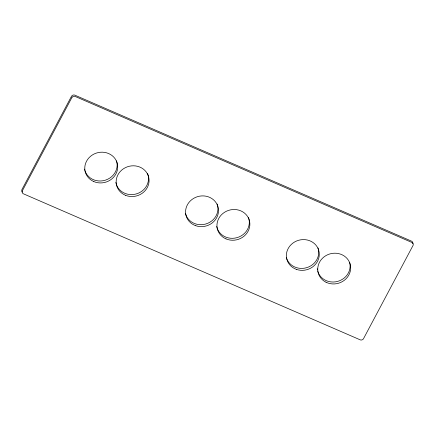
<?xml version="1.0" encoding="UTF-8"?>
<svg xmlns="http://www.w3.org/2000/svg" width="435" height="435" viewBox="0 0 435 435"><rect width="100%" height="100%" fill="white"/><g stroke="black" fill="none" stroke-linecap="round" stroke-linejoin="round"><path stroke-width="0.65" d="M217.152 204.004A16.552 15.279 -15.8 0 1 205.842 223.981A16.552 15.279 -15.8 0 1 185.435 213.378M147.606 173.538A16.552 15.279 -15.8 0 1 136.15 193.966A16.552 15.279 -15.8 0 1 115.83 182.363M412.831 243.725A2.615 2.414 -15.8 0 0 411.466 241.115L74.918 95.189A2.615 2.414 -15.8 0 0 71.427 96.396L22.027 189.383A2.615 2.414 -15.8 0 0 22.375 192.042M248.51 217.543A16.552 15.279 -15.8 0 1 236.955 237.668A16.552 15.279 -15.8 0 1 216.684 226.412M318.007 247.896A16.552 15.279 -15.8 0 1 306.778 267.645A16.552 15.279 -15.8 0 1 286.35 257.536M116.542 160.863A16.552 15.279 -15.8 0 1 105.477 180.144A16.552 15.279 -15.8 0 1 85.048 171.026M84.841 170.395A16.552 15.279 -15.8 0 1 84.51 169.101M349.702 262.571A16.552 15.279 -15.8 0 1 337.696 281.385A16.552 15.279 -15.8 0 1 317.789 271.358M317.468 270.064A16.552 15.279 -15.8 0 1 317.273 268.738M71.965 97.402L22.256 190.965A2.615 2.414 -15.8 0 0 23.245 193.733L360.392 339.92A2.615 2.414 -15.8 0 0 363.399 338.887L413.109 245.324A2.615 2.414 -15.8 0 0 412.119 242.556L74.972 96.369A2.615 2.414 -15.8 0 0 71.965 97.402M195.826 225.743A16.552 15.279 -15.8 0 0 218.337 208.528A16.552 15.279 -15.8 0 0 191.927 199.529A16.552 15.279 -15.8 0 0 195.826 225.743M125.492 195.299A16.552 15.279 -15.8 0 0 149.036 179.361A16.552 15.279 -15.8 0 0 123.333 168.845A16.552 15.279 -15.8 0 0 125.492 195.299M225.977 238.875A16.552 15.279 -15.8 0 0 249.848 223.389A16.552 15.279 -15.8 0 0 224.411 212.362A16.552 15.279 -15.8 0 0 225.977 238.875M296.42 269.379A16.552 15.279 -15.8 0 0 319.159 252.43A16.552 15.279 -15.8 0 0 292.891 243.105A16.552 15.279 -15.8 0 0 296.42 269.379M93.802 181.564A16.552 15.279 -15.8 0 0 117.673 166.078A16.552 15.279 -15.8 0 0 92.236 155.05A16.552 15.279 -15.8 0 0 93.802 181.564M326.081 282.261A16.552 15.279 -15.8 0 0 350.664 267.819A16.552 15.279 -15.8 0 0 325.864 255.655A16.552 15.279 -15.8 0 0 326.081 282.261"/></g></svg>
